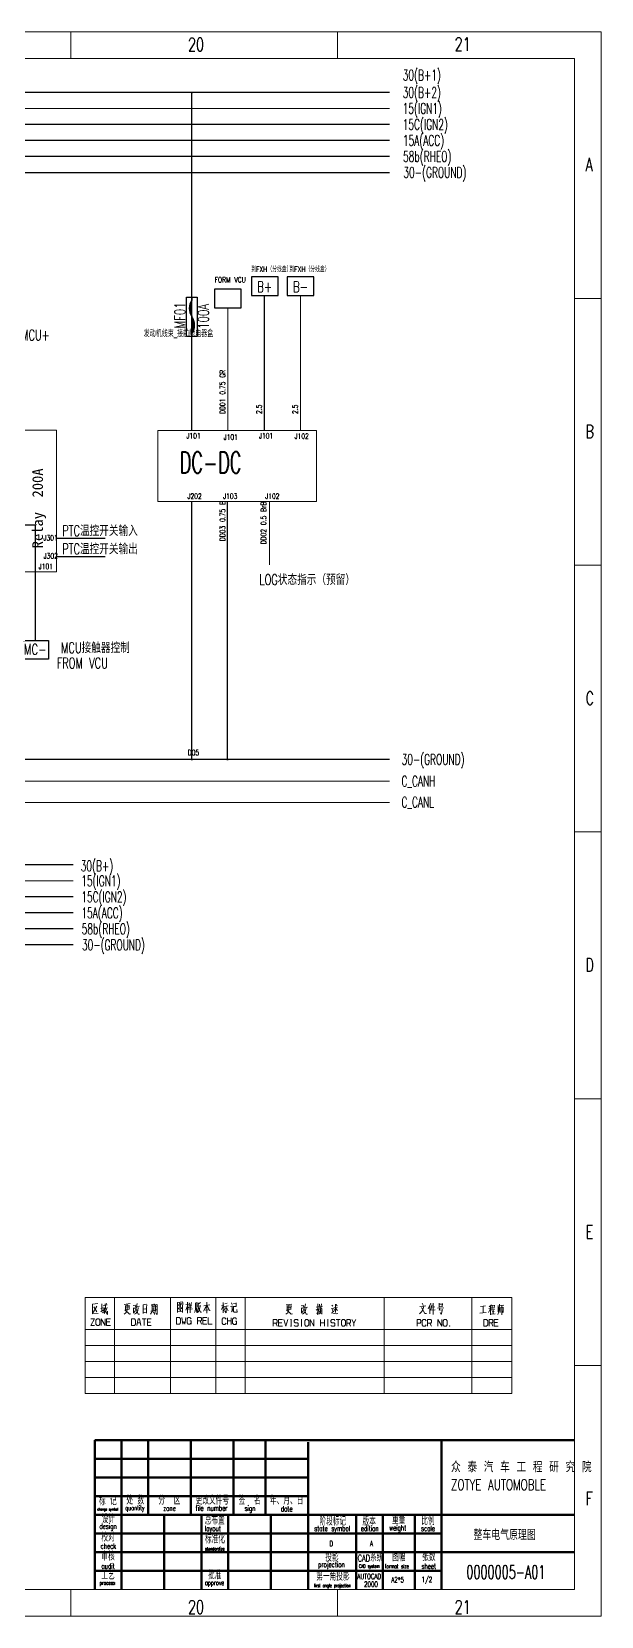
# Model space of a CAD drawing. Extents: x -5608 to -3197, y -2048 to 96.
# Drawn here: x -3716 to -3502, y -2048 to -1454 of the extents above; entities that cross this region are included whole.
import ezdxf
from ezdxf.enums import TextEntityAlignment as Align

# ---------------------------------------------------------------- set-up
doc = ezdxf.new("R2010")
doc.units = 0
doc.header["$LTSCALE"] = 25.4
doc.header["$MEASUREMENT"] = 0
for name, pattern in [('CENTER', [16, 13, -1, 1, -1]), ('DASHED', [0.75, 0.5, -0.25]), ('DASHED2', [0.375, 0.25, -0.125]), ('HIDDEN', [9.525, 6.35, -3.175]), ('JIS_02_2.0', [3, 2, -1]), ('PHANTOM', [17, 12, -1, 1, -1, 1, -1])]:
    doc.linetypes.add(name, pattern=pattern)
doc.layers.get('0').update_dxf_attribs({"linetype": 'CONTINUOUS'})
for name, color, linetype, lineweight in [('0Filament', 7, 'CONTINUOUS', 20), ('4CONTOUR', 4, 'CONTINUOUS', 50), ('5PHANTOM', 6, 'PHANTOM', 20), ('标注层', 7, 'CONTINUOUS', 13), ('高配原理图图层', 7, 'CONTINUOUS', 20)]:
    doc.layers.add(name, color=color, linetype=linetype, lineweight=lineweight)
for name, color, linetype in [('1CENTER', 1, 'CENTER'), ('2FRAM', 2, 'CONTINUOUS'), ('3DASHED', 3, 'DASHED'), ('blue', 5, 'CONTINUOUS'), ('br', 35, 'CONTINUOUS'), ('fuse', 7, 'CONTINUOUS'), ('other layer', 7, 'CONTINUOUS')]:
    doc.layers.add(name, color=color, linetype=linetype)
doc.styles.add('HZ', font='txt.shx', dxfattribs={"width": 0.618, "height": 2.5, "bigfont": 'hztxt.shx'})
doc.styles.add('样式 1', font='txt.shx', dxfattribs={"width": 0.7, "bigfont": 'gbcbig.shx'})

# ---------------------------------------------------------------- blocks, each defined once
blk = doc.blocks.new('pointer')
at = {"layer": 'other layer'}
blk.add_lwpolyline([(-5, 7), (-5, 0), (5, 0), (5, 7)], close=True, dxfattribs=at)
at = {"layer": 'other layer', "style": 'HZ', "width": 0.7, "flags": 8}
blk.add_attdef('FR', text='', height=4, dxfattribs=at).set_placement((0, 1.3), align=Align.CENTER)
blk = doc.blocks.new('mfuse')
at = {"layer": 'other layer', "color": 1}
for p, q in [((0, 14.76), (0, 13.76)), ((0, 0), (0, 1))]:
    blk.add_line(p, q, dxfattribs=at)
at = {"layer": 'other layer', "color": 1, "linetype": 'HIDDEN'}
blk.add_lwpolyline([(-2, 14.76), (2, 14.76), (2, 0), (-2, 0)], close=True, dxfattribs=at)
at = {"layer": 'other layer', "color": 1}
for centre, radius, start, end in [((4.59, 10.57), 5.59, 145.18663, 214.81337), ((7.3, 10.57), 7.96, 156.38955, 203.61045), ((15.09, 10.57), 15.43, 168.06814, 191.93186), ((-4.59, 4.19), 5.59, 325.18663, 34.81337), ((-15.09, 4.19), 15.43, 348.06814, 11.93186), ((-7.3, 4.19), 7.96, 336.38955, 23.61045)]:
    blk.add_arc(centre, radius, start, end, dxfattribs=at)
at = {"layer": 'other layer', "linetype": 'DASHED2', "style": 'HZ', "width": 0.7}
for tag, p in [('FUSE', (-2.48, 7.86)), ('10A', (6.32, 7.51))]:
    blk.add_attdef(tag, text='', height=4, rotation=90, dxfattribs=at).set_placement(p, align=Align.CENTER)

msp = doc.modelspace()

# ---------------------------------------------------------------- hatches: boundary and pattern name
at = {"layer": '0Filament', "ltscale": 0.1}
for points in [[(-3655.94, -1476.6, 1), (-3655.15, -1476.6, 1)], [(-3655.98, -1726.59, 1), (-3655.19, -1726.59, 1)], [(-3642.61, -1726.59, 1), (-3641.81, -1726.59, 1)]]:
    msp.add_hatch(color=0, dxfattribs=at).paths.add_polyline_path(points)

# ---------------------------------------------------------------- linework, layer by layer
at = {"layer": '0Filament', "color": 7}
for p, q in [((-5603.98, -1453.79), (-3501.98, -1453.79)), ((-3501.98, -1453.79), (-3501.98, -2047.79)), ((-3695.55, -1928.3), (-3695.55, -1964.3)), ((-3695.55, -1928.3), (-3695.55, -1960.3)), ((-3695.55, -1928.3), (-3535.55, -1928.3)), ((-3684.55, -1928.3), (-3684.55, -1964.3)), ((-3663.55, -1928.3), (-3663.55, -1964.3)), ((-3646.55, -1928.3), (-3646.55, -1964.3)), ((-3635.55, -1928.3), (-3635.55, -1964.3)), ((-3583.41, -1964.3), (-3583.41, -1928.3)), ((-3550.55, -1928.3), (-3550.55, -1964.3)), ((-3535.55, -1928.3), (-3535.55, -1964.3)), ((-3695.55, -1940.3), (-3535.55, -1940.3)), ((-3695.55, -1940.3), (-3535.55, -1940.3)), ((-3695.55, -1946.3), (-3535.55, -1946.3)), ((-3695.55, -1952.3), (-3535.55, -1952.3)), ((-3695.55, -1958.3), (-3535.55, -1958.3)), ((-3695.55, -1964.3), (-3535.55, -1964.3)), ((-3501.98, -2047.79), (-5603.98, -2047.79))]:
    msp.add_line(p, q, dxfattribs=at)
at = {"layer": '0Filament'}
for p, q in [((-3700.98, -1463.79), (-3700.98, -1453.79)), ((-3600.98, -1463.79), (-3600.98, -1453.79)), ((-3511.98, -1553.79), (-3501.98, -1553.79)), ((-3511.98, -1653.79), (-3501.98, -1653.79)), ((-3511.98, -1753.79), (-3501.98, -1753.79)), ((-3511.98, -1853.79), (-3501.98, -1853.79)), ((-3511.98, -1953.79), (-3501.98, -1953.79)), ((-3501.98, -1997.56), (-3501.98, -2027.56)), ((-3700.98, -2037.79), (-3700.98, -2047.79)), ((-3600.98, -2047.79), (-3600.98, -2037.79))]:
    msp.add_line(p, q, dxfattribs=at)
at = {"layer": '0Filament', "color": 2}
for p, q in [((-5593.98, -1463.79), (-3511.98, -1463.79)), ((-3511.98, -2037.79), (-3511.98, -1463.79)), ((-5593.98, -2037.79), (-3511.98, -2037.79))]:
    msp.add_line(p, q, dxfattribs=at)
at = {"layer": '0Filament', "color": 7, "linetype": 'Continuous'}
for p, q in [((-3668.32, -1603.25), (-3668.32, -1629.94)), ((-3608.8, -1603.25), (-3608.8, -1629.94))]:
    msp.add_line(p, q, dxfattribs=at)
for points in [[(-3668.32, -1603.25), (-3608.8, -1603.25)], [(-3608.8, -1629.94), (-3668.32, -1629.94)]]:
    msp.add_lwpolyline(points, dxfattribs=at)
at = {"layer": '0Filament'}
for points in [[(-3687.73, -1930.37), (-3687.46, -1930.86)], [(-3658.99, -1929.94), (-3660.88, -1930.12)], [(-3660.88, -1930.14), (-3660.88, -1932.03), (-3660.88, -1933.97)], [(-3660.88, -1930.19), (-3660.88, -1931.99), (-3660.88, -1933.79)], [(-3659.89, -1930.3), (-3660.61, -1931.34)], [(-3659.89, -1931.29), (-3659.44, -1930.48)], [(-3659.03, -1933.74), (-3659.03, -1931.99), (-3658.99, -1930.19)], [(-3657.19, -1930.05), (-3657.19, -1932.08), (-3657.19, -1934.1)], [(-3656.6, -1930.32), (-3656.29, -1931)], [(-3655.7, -1930.14), (-3655.97, -1931.18)], [(-3654.17, -1930.23), (-3654.22, -1932.57)], [(-3653.72, -1930.05), (-3653.72, -1931.54)], [(-3653.14, -1930.28), (-3653.23, -1932.3)], [(-3652.28, -1930.1), (-3653.14, -1930.73)], [(-3649.94, -1930.01), (-3649.94, -1932.03), (-3649.94, -1934.1)], [(-3643.85, -1930.1), (-3643.85, -1932.03), (-3643.85, -1934.01)], [(-3643.22, -1930.64), (-3642.27, -1930.46)], [(-3640.74, -1930.23), (-3640.38, -1930.86)], [(-3639.93, -1930.5), (-3638.94, -1930.37)], [(-3638.9, -1930.23), (-3638.99, -1931.63)], [(-3569.19, -1930.47), (-3568.83, -1931.19)], [(-3565.95, -1930.47), (-3566.89, -1932.54)], [(-3565.05, -1930.42), (-3565.05, -1932.49), (-3565.05, -1934.61)], [(-3562.75, -1930.47), (-3562.75, -1931.91)], [(-3690.7, -1934.25), (-3692.86, -1934.43)], [(-3692.77, -1930.77), (-3690.79, -1930.59)], [(-3692.77, -1934.43), (-3692.77, -1932.59), (-3692.77, -1930.74)], [(-3691.24, -1931.55), (-3692.54, -1933.89)], [(-3692.32, -1931.78), (-3691.15, -1933.71)], [(-3689.71, -1932.36), (-3688.9, -1932.14)], [(-3689.71, -1933.71), (-3688.85, -1933.04)], [(-3689.26, -1930.65), (-3689.26, -1933.35)], [(-3689.03, -1933.98), (-3688.18, -1933.44)], [(-3688.81, -1931.4), (-3687.37, -1931.09)], [(-3688.63, -1932.09), (-3688.63, -1933.26)], [(-3688.63, -1932.41), (-3688.27, -1932.32)], [(-3688.63, -1933.08), (-3688.22, -1932.99)], [(-3687.82, -1933.31), (-3688.45, -1934.34)], [(-3688.22, -1932.18), (-3688.31, -1932.99)], [(-3688.09, -1930.61), (-3688, -1931.69), (-3687.82, -1933.35), (-3687.59, -1934.03)], [(-3687.37, -1932.09), (-3687.82, -1933.31)], [(-3687.59, -1933.98), (-3687.19, -1934.61), (-3687.23, -1933.44)], [(-3681, -1934.57), (-3680.28, -1933.98)], [(-3678.75, -1930.59), (-3680.91, -1930.86)], [(-3680.68, -1932.95), (-3678.97, -1934.52)], [(-3679.02, -1931.28), (-3680.41, -1931.46)], [(-3680.41, -1931.33), (-3680.41, -1932.9)], [(-3680.41, -1932.81), (-3679.02, -1932.63)], [(-3680.3, -1931.97), (-3679.31, -1931.84)], [(-3680.28, -1933.98), (-3679.96, -1933.58)], [(-3679.78, -1932.72), (-3679.96, -1933.58)], [(-3679.78, -1930.88), (-3679.78, -1932.72)], [(-3679.02, -1931.28), (-3679.11, -1932.63)], [(-3678.43, -1934.39), (-3678.97, -1934.52)], [(-3677.62, -1931.31), (-3676.77, -1931.18)], [(-3677.49, -1934.12), (-3676.68, -1933.22)], [(-3677.4, -1932.14), (-3677.4, -1933.98)], [(-3677.4, -1932.36), (-3676.68, -1932.23)], [(-3676.63, -1934.25), (-3677.08, -1934.57)], [(-3676.68, -1931.24), (-3676.77, -1932.23)], [(-3676.41, -1932.36), (-3676.68, -1932.95)], [(-3676.23, -1933.8), (-3676.63, -1934.25)], [(-3676.23, -1931.82), (-3676.41, -1932.36)], [(-3676.41, -1932.63), (-3675.64, -1934.52)], [(-3676.05, -1930.5), (-3676.32, -1931.67)], [(-3676.32, -1931.67), (-3675.24, -1931.54)], [(-3675.87, -1933.17), (-3676.23, -1933.8)], [(-3675.64, -1932), (-3675.87, -1933.17)], [(-3675.64, -1934.52), (-3675.15, -1934.52)], [(-3673.8, -1931), (-3672.54, -1930.82)], [(-3673.8, -1931.01), (-3673.8, -1932.63), (-3673.8, -1934.25)], [(-3673.8, -1932.63), (-3672.85, -1932.5)], [(-3673.8, -1933.98), (-3672.63, -1933.8)], [(-3672.49, -1931.06), (-3672.54, -1932.09), (-3672.63, -1934.21)], [(-3670.47, -1933.53), (-3671.01, -1934.52)], [(-3670.96, -1933.35), (-3669.48, -1933.13)], [(-3670.87, -1931.18), (-3669.48, -1930.95)], [(-3670.47, -1930.74), (-3670.47, -1933.22)], [(-3670.47, -1931.67), (-3669.93, -1931.58)], [(-3670.47, -1932.68), (-3669.93, -1932.54)], [(-3670.06, -1933.49), (-3669.79, -1934.16)], [(-3669.75, -1930.65), (-3669.88, -1933.17)], [(-3669.21, -1932.99), (-3669.52, -1934.66)], [(-3669.25, -1931.04), (-3668.71, -1930.95)], [(-3669.16, -1931.01), (-3669.21, -1933.04)], [(-3669.21, -1932.95), (-3668.71, -1932.86)], [(-3669.16, -1931.63), (-3668.71, -1931.54)], [(-3668.62, -1934.66), (-3668.98, -1934.3)], [(-3668.62, -1930.92), (-3668.62, -1932.77), (-3668.62, -1934.66)], [(-3660.88, -1933.65), (-3659.12, -1933.52)], [(-3660.79, -1932.62), (-3660.16, -1932.08)], [(-3660.2, -1931.45), (-3659.3, -1932.39)], [(-3660.2, -1932.84), (-3659.75, -1933.34)], [(-3660.16, -1930.75), (-3659.57, -1930.66)], [(-3660.16, -1931.65), (-3659.89, -1931.29)], [(-3660.07, -1932.35), (-3659.75, -1932.71)], [(-3659.3, -1932.39), (-3659.08, -1932.35)], [(-3659.03, -1933.88), (-3659.03, -1933.74), (-3659.12, -1933.52)], [(-3657.77, -1930.89), (-3656.69, -1930.75)], [(-3657.19, -1931.4), (-3657.77, -1933.02)], [(-3657.19, -1931.67), (-3656.74, -1932.21)], [(-3656.92, -1932.66), (-3655.34, -1932.53)], [(-3656.74, -1931.27), (-3655.57, -1931.13)], [(-3656.6, -1931.94), (-3655.66, -1931.85)], [(-3656.15, -1931.22), (-3656.15, -1934.06)], [(-3654.35, -1933.38), (-3654.58, -1933.92)], [(-3654.22, -1932.57), (-3654.35, -1933.38)], [(-3654.22, -1932.26), (-3653.77, -1932.17)], [(-3654.17, -1931.63), (-3653.45, -1931.49)], [(-3653.77, -1932.08), (-3653.77, -1933.52)], [(-3653.41, -1933.38), (-3653.72, -1934.06)], [(-3653.23, -1932.3), (-3653.41, -1933.38)], [(-3653, -1933.38), (-3653.41, -1933.97)], [(-3653.14, -1931.54), (-3652.33, -1931.4)], [(-3653.05, -1932.03), (-3652.33, -1933.83)], [(-3652.64, -1932.57), (-3653, -1933.38)], [(-3652.28, -1931.31), (-3652.64, -1932.57)], [(-3652.33, -1933.83), (-3651.92, -1933.83)], [(-3650.53, -1932.3), (-3651.2, -1933.38)], [(-3651.11, -1931.36), (-3648.77, -1931.09)], [(-3649.99, -1931.27), (-3650.53, -1932.3)], [(-3650.53, -1933.02), (-3649.36, -1932.89)], [(-3649.85, -1931.27), (-3649, -1933.2)], [(-3649, -1933.2), (-3648.64, -1933.2)], [(-3643.85, -1931.45), (-3644.43, -1932.8)], [(-3643.53, -1931.18), (-3644.39, -1931.36)], [(-3643.85, -1931.45), (-3643.58, -1932.03)], [(-3643.04, -1932.17), (-3643.62, -1933.34)], [(-3643.44, -1931.67), (-3641.91, -1931.45)], [(-3642.68, -1934.01), (-3643.17, -1933.43)], [(-3642.68, -1934.01), (-3642.68, -1931.58)], [(-3642.45, -1932.26), (-3641.91, -1933.25)], [(-3640.47, -1931.54), (-3641.1, -1931.63)], [(-3640.07, -1932.71), (-3640.7, -1933.61)], [(-3640.47, -1933.25), (-3640.47, -1931.36)], [(-3639.93, -1931.49), (-3639.93, -1933.56), (-3639.66, -1933.83)], [(-3638.9, -1931.63), (-3639.93, -1931.72)], [(-3639.66, -1933.83), (-3638.58, -1933.83)], [(-3638.58, -1933.83), (-3638.67, -1932.8)], [(-3620.34, -1934.56), (-3619.62, -1933.98)], [(-3618, -1930.74), (-3620.16, -1931.01)], [(-3620.03, -1932.94), (-3618.32, -1934.52)], [(-3619.76, -1931.32), (-3619.76, -1932.9)], [(-3618.36, -1931.37), (-3619.76, -1931.55)], [(-3619.76, -1932.81), (-3618.36, -1932.63)], [(-3619.62, -1933.98), (-3619.31, -1933.57)], [(-3619.58, -1932.18), (-3618.59, -1932.04)], [(-3619.13, -1932.72), (-3619.31, -1933.57)], [(-3619.13, -1930.87), (-3619.13, -1932.72)], [(-3618.36, -1931.28), (-3618.45, -1932.63)], [(-3617.78, -1934.38), (-3618.32, -1934.52)], [(-3614.54, -1931.46), (-3613.68, -1931.32)], [(-3614.49, -1934.11), (-3613.68, -1933.21)], [(-3614.4, -1932.13), (-3614.4, -1933.98)], [(-3614.4, -1932.36), (-3613.68, -1932.22)], [(-3613.64, -1934.25), (-3614.09, -1934.56)], [(-3613.68, -1931.23), (-3613.77, -1932.22)], [(-3613.41, -1932.36), (-3613.68, -1932.94)], [(-3613.23, -1933.8), (-3613.64, -1934.25)], [(-3613.23, -1931.82), (-3613.41, -1932.36)], [(-3613.41, -1932.63), (-3612.65, -1934.52)], [(-3613.32, -1932.09), (-3612.24, -1931.95)], [(-3612.96, -1930.65), (-3613.23, -1931.82)], [(-3612.87, -1933.17), (-3613.23, -1933.8)], [(-3612.65, -1932), (-3612.87, -1933.17)], [(-3612.65, -1934.52), (-3612.15, -1934.52)], [(-3608.1, -1931.73), (-3608.91, -1931.91)], [(-3608.91, -1933.08), (-3608.1, -1932.36)], [(-3608.73, -1934.07), (-3608.33, -1934.65)], [(-3608.33, -1930.6), (-3608.33, -1932.63), (-3608.33, -1934.65)], [(-3607.97, -1931.73), (-3606.57, -1931.5)], [(-3606.75, -1932.45), (-3607.92, -1932.67)], [(-3607.92, -1932.49), (-3607.83, -1934.52)], [(-3607.88, -1933.48), (-3606.8, -1933.3)], [(-3607.83, -1934.25), (-3606.84, -1934.11)], [(-3607.56, -1932.31), (-3607.65, -1930.78)], [(-3607.34, -1932.58), (-3607.34, -1934.16)], [(-3606.98, -1930.6), (-3607.2, -1932.36)], [(-3606.84, -1934.56), (-3606.75, -1932.36)], [(-3603.33, -1932.54), (-3602.66, -1932.4)], [(-3603.33, -1934.02), (-3602.61, -1934.11), (-3601.26, -1934.43)], [(-3603.02, -1931.14), (-3602.66, -1931.59)], [(-3602.61, -1932.27), (-3602.84, -1932.99), (-3602.7, -1933.3), (-3602.7, -1933.48), (-3602.84, -1934.02)], [(-3601.67, -1932.22), (-3602.43, -1933.62)], [(-3602.3, -1932.13), (-3600.95, -1931.91)], [(-3601.67, -1930.78), (-3601.67, -1932.36), (-3601.67, -1933.93)], [(-3601.67, -1932.27), (-3600.95, -1933.21)], [(-3601.4, -1930.96), (-3601.04, -1931.46)], [(-3601.26, -1934.43), (-3600.77, -1934.25)], [(-3569.05, -1933.21), (-3569.37, -1933.71), (-3570.18, -1934.47)], [(-3570.09, -1931.68), (-3567.84, -1931.41)], [(-3569.41, -1932.09), (-3568.2, -1934.25)], [(-3568.6, -1931.5), (-3568.74, -1932.45), (-3569.05, -1933.21)], [(-3568.2, -1934.25), (-3567.61, -1934.25)], [(-3566.31, -1931.32), (-3566.31, -1932.9), (-3566.31, -1934.47)], [(-3565.99, -1933.03), (-3564.24, -1932.85)], [(-3565.5, -1931.01), (-3565.63, -1931.95), (-3565.9, -1932.76)], [(-3565.59, -1931.95), (-3564.42, -1931.82)], [(-3563.43, -1932.31), (-3561.09, -1932.13)], [(-3561.58, -1932.9), (-3562.84, -1933.08)], [(-3562.75, -1930.83), (-3561.63, -1930.74)], [(-3561.58, -1931.64), (-3562.75, -1931.73)], [(-3562.57, -1932.27), (-3562.75, -1933.03)], [(-3562.08, -1934.61), (-3562.48, -1933.89)], [(-3561.54, -1932.76), (-3562.08, -1934.61)], [(-3561.58, -1930.56), (-3561.67, -1931.64)], [(-3547.6, -1934.1), (-3545.12, -1933.92)], [(-3547.24, -1931.63), (-3545.39, -1931.45)], [(-3546.29, -1931.54), (-3546.34, -1934.01)], [(-3543.59, -1932.35), (-3543.91, -1933.11), (-3544.31, -1933.88)], [(-3544.22, -1932.39), (-3543.14, -1932.21)], [(-3543.23, -1931), (-3544.09, -1931.76)], [(-3543.59, -1932.57), (-3543.19, -1933.07)], [(-3541.79, -1934.42), (-3543.32, -1934.55)], [(-3542.96, -1932.93), (-3542.06, -1932.8)], [(-3542.92, -1933.65), (-3542.11, -1933.56)], [(-3542.87, -1931.13), (-3542.87, -1932.44)], [(-3542.87, -1931.4), (-3542.11, -1931.27)], [(-3542.06, -1932.17), (-3542.87, -1932.3)], [(-3542.51, -1932.89), (-3542.51, -1934.46)], [(-3542.06, -1931.13), (-3542.15, -1932.17)], [(-3540.4, -1933.61), (-3540.8, -1934.69)], [(-3540.71, -1931.31), (-3540.71, -1933.61)], [(-3540.26, -1932.8), (-3540.4, -1933.61)], [(-3539.99, -1931.31), (-3538.55, -1931.18)], [(-3539.9, -1931.99), (-3539.9, -1933.88)], [(-3539.9, -1932.21), (-3538.82, -1932.08)], [(-3538.82, -1933.88), (-3539.14, -1933.43)], [(-3538.73, -1931.94), (-3538.82, -1933.88)]]:
    msp.add_lwpolyline(points, dxfattribs=at)
at = {"layer": '0Filament', "color": 7}
for points in [[(-3693.48, -1936.29), (-3692.02, -1936.29), (-3693.48, -1938.79), (-3692.02, -1938.79)], [(-3689.55, -1938.79), (-3689.55, -1936.29), (-3688.08, -1938.79), (-3688.08, -1936.29)], [(-3686.12, -1936.29), (-3687.58, -1936.29), (-3687.58, -1938.79), (-3686.12, -1938.79)], [(-3674.7, -1938.8), (-3675.2, -1936.3), (-3675.67, -1936.3), (-3676.17, -1938.8)], [(-3674.2, -1936.3), (-3672.74, -1936.3)], [(-3673.47, -1938.8), (-3673.47, -1936.3)], [(-3670.77, -1936.3), (-3672.24, -1936.3), (-3672.24, -1938.8), (-3670.77, -1938.8)], [(-3659.3, -1935.73), (-3658.97, -1938.23), (-3658.57, -1937.23), (-3658.17, -1938.23), (-3657.83, -1935.73)], [(-3655.87, -1937.73), (-3656.27, -1938.23), (-3656.94, -1938.23), (-3657.33, -1937.73), (-3657.33, -1936.23), (-3656.94, -1935.73), (-3656.27, -1935.73), (-3655.87, -1936.23)], [(-3653.4, -1938.23), (-3653.4, -1935.73), (-3652.2, -1935.73), (-3651.94, -1936.06), (-3651.94, -1936.73), (-3652.2, -1937.06), (-3653.4, -1937.06)], [(-3649.97, -1935.73), (-3651.44, -1935.73), (-3651.44, -1938.23), (-3649.97, -1938.23)], [(-3649.47, -1935.73), (-3649.47, -1938.23), (-3648, -1938.23)], [(-3642.73, -1936.37), (-3643.13, -1935.87), (-3643.79, -1935.87), (-3644.19, -1936.37), (-3644.19, -1937.87), (-3643.79, -1938.37), (-3643.13, -1938.37), (-3642.73, -1937.87)], [(-3642.23, -1938.37), (-3642.23, -1935.87)], [(-3640.76, -1935.87), (-3640.76, -1938.37)], [(-3638.79, -1937.87), (-3639.19, -1938.37), (-3639.86, -1938.37), (-3640.26, -1937.87), (-3640.26, -1936.37), (-3639.86, -1935.87), (-3639.19, -1935.87), (-3638.79, -1936.37)], [(-3543.59, -1931.4), (-3543.59, -1933.11), (-3543.59, -1934.82)], [(-3540.22, -1930.73), (-3540.26, -1932.8)], [(-3539.32, -1931.27), (-3539.32, -1933.02), (-3539.32, -1934.82)], [(-3687.58, -1937.46), (-3686.38, -1937.46)], [(-3675.97, -1937.8), (-3674.9, -1937.8)], [(-3672.24, -1937.47), (-3671.04, -1937.47)], [(-3656.27, -1937.06), (-3655.87, -1937.06), (-3655.87, -1938.23)], [(-3652.47, -1937.06), (-3651.94, -1938.23)], [(-3651.44, -1936.89), (-3650.24, -1936.89)], [(-3642.23, -1937.04), (-3640.76, -1937.04)], [(-3639.19, -1937.21), (-3638.79, -1937.21), (-3638.79, -1938.37)], [(-3625, -1939.08), (-3625, -1936.58), (-3623.8, -1936.58), (-3623.53, -1936.91), (-3623.53, -1937.58), (-3623.8, -1937.91), (-3625, -1937.91)], [(-3624.07, -1937.91), (-3623.53, -1939.08)], [(-3621.57, -1936.58), (-3623.03, -1936.58), (-3623.03, -1939.08), (-3621.57, -1939.08)], [(-3623.03, -1937.74), (-3621.83, -1937.74)], [(-3621.07, -1936.58), (-3620.33, -1939.08), (-3619.6, -1936.58)], [(-3618.5, -1936.58), (-3618.23, -1936.58)], [(-3618.5, -1939.08), (-3618.23, -1939.08)], [(-3618.37, -1939.08), (-3618.37, -1936.58)], [(-3617.13, -1938.74), (-3616.87, -1939.08), (-3615.93, -1939.08), (-3615.67, -1938.74), (-3615.67, -1938.08), (-3615.93, -1937.74), (-3616.87, -1937.74), (-3617.13, -1937.41), (-3617.13, -1936.91), (-3616.87, -1936.58), (-3615.93, -1936.58), (-3615.67, -1936.91)], [(-3614.57, -1936.58), (-3614.3, -1936.58)], [(-3614.57, -1939.08), (-3614.3, -1939.08)], [(-3614.43, -1939.08), (-3614.43, -1936.58)], [(-3611.23, -1939.08), (-3611.23, -1936.58), (-3609.77, -1939.08), (-3609.77, -1936.58)], [(-3607.3, -1939.08), (-3607.3, -1936.58)], [(-3607.3, -1937.74), (-3605.83, -1937.74)], [(-3605.83, -1936.58), (-3605.83, -1939.08)], [(-3604.73, -1936.58), (-3604.47, -1936.58)], [(-3604.73, -1939.08), (-3604.47, -1939.08)], [(-3604.6, -1939.08), (-3604.6, -1936.58)], [(-3603.37, -1938.74), (-3603.1, -1939.08), (-3602.17, -1939.08), (-3601.9, -1938.74), (-3601.9, -1938.08), (-3602.17, -1937.74), (-3603.1, -1937.74), (-3603.37, -1937.41), (-3603.37, -1936.91), (-3603.1, -1936.58), (-3602.17, -1936.58), (-3601.9, -1936.91)], [(-3601.4, -1936.58), (-3599.93, -1936.58)], [(-3600.67, -1939.08), (-3600.67, -1936.58)], [(-3597.47, -1939.08), (-3597.47, -1936.58), (-3596.27, -1936.58), (-3596, -1936.91), (-3596, -1937.58), (-3596.27, -1937.91), (-3597.47, -1937.91)], [(-3596.53, -1937.91), (-3596, -1939.08)], [(-3595.5, -1936.58), (-3594.77, -1937.91)], [(-3594.77, -1939.08), (-3594.77, -1937.91), (-3594.03, -1936.58)], [(-3571.11, -1937.88), (-3569.91, -1937.88), (-3569.64, -1937.54), (-3569.64, -1936.88), (-3569.91, -1936.54), (-3571.11, -1936.54), (-3571.11, -1939.04)], [(-3567.68, -1937.04), (-3568.08, -1936.54), (-3568.74, -1936.54), (-3569.14, -1937.04), (-3569.14, -1938.54), (-3568.74, -1939.04), (-3568.08, -1939.04), (-3567.68, -1938.54)], [(-3567.18, -1939.04), (-3567.18, -1936.54), (-3565.98, -1936.54), (-3565.71, -1936.88), (-3565.71, -1937.54), (-3565.98, -1937.88), (-3567.18, -1937.88)], [(-3566.24, -1937.88), (-3565.71, -1939.04)], [(-3563.24, -1939.04), (-3563.24, -1936.54), (-3561.78, -1939.04), (-3561.78, -1936.54)], [(-3544.1, -1939), (-3544.1, -1936.5), (-3542.9, -1936.5), (-3542.64, -1936.83), (-3542.64, -1937.5), (-3542.9, -1937.83), (-3544.1, -1937.83)], [(-3543.17, -1937.83), (-3542.64, -1939)], [(-3540.67, -1936.5), (-3542.14, -1936.5), (-3542.14, -1939), (-3540.67, -1939)], [(-3542.14, -1937.67), (-3540.94, -1937.67)]]:
    msp.add_lwpolyline(points, dxfattribs=at)
for points in [[(-3691.52, -1938.29), (-3691.12, -1938.79), (-3690.45, -1938.79), (-3690.05, -1938.29), (-3690.05, -1936.79), (-3690.45, -1936.29), (-3691.12, -1936.29), (-3691.52, -1936.79)], [(-3678.14, -1938.8), (-3677.07, -1938.8), (-3676.67, -1938.3), (-3676.67, -1936.8), (-3677.07, -1936.3), (-3678.14, -1936.3)], [(-3661.27, -1938.23), (-3660.2, -1938.23), (-3659.8, -1937.73), (-3659.8, -1936.23), (-3660.2, -1935.73), (-3661.27, -1935.73)], [(-3613.2, -1938.58), (-3612.8, -1939.08), (-3612.13, -1939.08), (-3611.73, -1938.58), (-3611.73, -1937.08), (-3612.13, -1936.58), (-3612.8, -1936.58), (-3613.2, -1937.08)], [(-3599.43, -1938.58), (-3599.03, -1939.08), (-3598.37, -1939.08), (-3597.97, -1938.58), (-3597.97, -1937.08), (-3598.37, -1936.58), (-3599.03, -1936.58), (-3599.43, -1937.08)], [(-3561.28, -1938.54), (-3560.88, -1939.04), (-3560.21, -1939.04), (-3559.81, -1938.54), (-3559.81, -1937.04), (-3560.21, -1936.54), (-3560.88, -1936.54), (-3561.28, -1937.04)], [(-3558.91, -1938.88), (-3558.91, -1939.04), (-3558.78, -1939.04), (-3558.78, -1938.88)], [(-3546.07, -1939), (-3545, -1939), (-3544.6, -1938.5), (-3544.6, -1937), (-3545, -1936.5), (-3546.07, -1936.5)]]:
    msp.add_lwpolyline(points, close=True, dxfattribs=at)
at = {"layer": '1CENTER', "color": 1, "linetype": 'ByBlock'}
for p, q in [((-3581.45, -1476.6), (-5502.67, -1476.6)), ((-3700.02, -1766.13), (-5505.96, -1766.13))]:
    msp.add_line(p, q, dxfattribs=at)
at = {"layer": '1CENTER', "color": 1}
for p, q in [((-3655.54, -1603.25), (-3655.54, -1476.6)), ((-3706.32, -1643.64), (-3688.07, -1643.64)), ((-3706.32, -1650.47), (-3688.07, -1650.47))]:
    msp.add_line(p, q, dxfattribs=at)
at = {"layer": '2FRAM', "color": 2, "ltscale": 0.1}
for p, q in [((-3581.45, -1506.74), (-5502.67, -1506.74)), ((-3628.34, -1603.25), (-3628.34, -1552.72)), ((-3655.56, -1726.6), (-3655.56, -1629.94)), ((-3642.19, -1726.6), (-3642.19, -1629.94)), ((-3714.38, -1638.75), (-3727.36, -1638.75)), ((-3714.38, -1638.75), (-3714.38, -1682.01)), ((-3581.45, -1726.6), (-5502.67, -1726.6))]:
    msp.add_line(p, q, dxfattribs=at)
at = {"layer": '2FRAM', "color": 2}
msp.add_line((-3700.02, -1796.13), (-5502.67, -1796.13), dxfattribs=at)
at = {"layer": '2FRAM'}
msp.add_line((-3511.98, -1981.79), (-3691.98, -1981.79), dxfattribs=at)
at = {"layer": '2FRAM', "color": 2, "linetype": 'ByBlock', "lineweight": 70}
for p, q in [((-3511.98, -1981.79), (-3691.98, -1981.79)), ((-3691.98, -1981.79), (-3691.98, -2037.79))]:
    msp.add_line(p, q, dxfattribs=at)
at = {"layer": '2FRAM', "color": 2, "linetype": 'ByBlock', "lineweight": 50}
for p, q in [((-3681.98, -1981.79), (-3681.98, -2009.79)), ((-3671.98, -1981.79), (-3671.98, -2009.79)), ((-3655.98, -1981.79), (-3655.98, -2009.79)), ((-3639.98, -1981.79), (-3639.98, -2009.79)), ((-3627.98, -1981.79), (-3627.98, -2009.79)), ((-3611.98, -1982.55), (-3611.98, -2037.79)), ((-3561.98, -1981.79), (-3561.98, -2037.79)), ((-3691.98, -1988.79), (-3611.98, -1988.79)), ((-3691.98, -1995.79), (-3611.98, -1995.79)), ((-3691.98, -2002.79), (-3611.98, -2002.79)), ((-3691.98, -2009.79), (-3561.98, -2009.79)), ((-3681.98, -2009.79), (-3681.98, -2037.79)), ((-3665.98, -2009.79), (-3665.98, -2037.79)), ((-3651.98, -2009.79), (-3651.98, -2037.79)), ((-3641.98, -2009.79), (-3641.98, -2037.79)), ((-3625.98, -2009.79), (-3625.98, -2037.79)), ((-3593.98, -2037.79), (-3593.98, -2009.79)), ((-3583.98, -2009.79), (-3583.98, -2037.79)), ((-3571.98, -2009.79), (-3571.98, -2037.79)), ((-3561.98, -2009.79), (-3511.98, -2009.79)), ((-3691.98, -2016.79), (-3611.98, -2016.79)), ((-3611.98, -2016.79), (-3561.98, -2016.79)), ((-3691.98, -2023.79), (-3611.98, -2023.79)), ((-3611.98, -2023.79), (-3511.98, -2023.79)), ((-3691.98, -2030.79), (-3611.98, -2030.79)), ((-3611.98, -2030.79), (-3561.98, -2030.79))]:
    msp.add_line(p, q, dxfattribs=at)
at = {"layer": '3DASHED', "color": 3, "linetype": 'ByBlock'}
for p, q in [((-3581.45, -1494.6), (-5502.67, -1494.6)), ((-3700.02, -1784.13), (-5502.67, -1784.13))]:
    msp.add_line(p, q, dxfattribs=at)
at = {"layer": '3DASHED', "color": 88, "linetype": 'ByBlock', "lineweight": 9}
msp.add_line((-5502.61, -1734.76), (-3581.45, -1734.76), dxfattribs=at)
at = {"layer": '4CONTOUR', "color": 140, "lineweight": 9}
msp.add_line((-5502.61, -1742.76), (-3581.45, -1742.76), dxfattribs=at)
at = {"layer": '5PHANTOM', "color": 6, "linetype": 'ByBlock'}
for p, q in [((-3581.45, -1482.6), (-5502.67, -1482.6)), ((-3700.02, -1772.13), (-5502.67, -1772.13))]:
    msp.add_line(p, q, dxfattribs=at)
at = {"layer": '5PHANTOM'}
msp.add_line((-3642.02, -1557.35), (-3642.02, -1603.25), dxfattribs=at)
at = {"layer": '5PHANTOM', "color": 0, "linetype": 'PHANTOM'}
msp.add_line((-3626.39, -1629.94), (-3626.39, -1653.7), dxfattribs=at)
at = {"layer": 'blue', "color": 5}
for p, q in [((-3581.45, -1500.6), (-5502.67, -1500.6)), ((-3700.02, -1790.13), (-5502.67, -1790.13))]:
    msp.add_line(p, q, dxfattribs=at)
at = {"layer": 'br', "color": 30}
for p, q in [((-3581.45, -1488.6), (-5502.67, -1488.6)), ((-3700.02, -1778.13), (-5502.67, -1778.13))]:
    msp.add_line(p, q, dxfattribs=at)
at = {"layer": '标注层', "linetype": 'JIS_02_2.0', "ltscale": 3}
for p, q in [((-3811.65, -1603.14), (-3706.32, -1603.14)), ((-3706.32, -1603.14), (-3706.32, -1656.24)), ((-3706.32, -1603.14), (-3706.32, -1603.14)), ((-3706.32, -1656.24), (-3811.65, -1656.24))]:
    msp.add_line(p, q, dxfattribs=at)
at = {"layer": '高配原理图图层', "color": 3, "linetype": 'Continuous'}
msp.add_line((-3614.81, -1552.72), (-3614.81, -1603.25), dxfattribs=at)

# ---------------------------------------------------------------- block references
at = {"layer": '1CENTER'}
msp.add_blockref('mfuse', (-3655.54, -1568.03), dxfattribs=at).add_auto_attribs({'FUSE': 'MF01', '10A': '100A'})
at = {"layer": '5PHANTOM'}
msp.add_blockref('pointer', (-3642.02, -1557.35), dxfattribs=at)
at = {"layer": '5PHANTOM', "color": 2}
ref = msp.add_blockref('pointer', (-3714.34, -1682.01), dxfattribs=dict(at, xscale=-1, rotation=180))
ref.add_attrib('FR', 'MC-', dxfattribs={"layer": 'other layer', "color": 6, "height": 4, "style": 'HZ', "width": 0.7}).set_placement((-3714.34, -1687.31), align=Align.CENTER)
at = {"layer": 'fuse', "lineweight": 0}
ref = msp.add_blockref('pointer', (-3628.22, -1552.72), dxfattribs=at)
ref.add_attrib('FR', 'B+', dxfattribs={"color": 6, "height": 4, "style": 'HZ', "width": 0.7}).set_placement((-3628.22, -1551.42), align=Align.CENTER)
ref = msp.add_blockref('pointer', (-3614.81, -1552.72), dxfattribs=at)
ref.add_attrib('FR', 'B-', dxfattribs={"color": 6, "height": 4, "style": 'HZ', "width": 0.7}).set_placement((-3614.81, -1551.42), align=Align.CENTER)

# ---------------------------------------------------------------- texts
at = {"color": 3, "lineweight": 70}
msp.add_text('Relay  200A', height=4, rotation=90, dxfattribs=at).set_placement((-3711.41, -1647.44))
at = {"layer": '0Filament', "style": 'HZ'}
for s, height, width, p in [('20', 5, 0.7, (-3656.98, -1461.13)), ('21', 5, 0.7, (-3556.98, -1460.95)), ('A', 5, 0.7, (-3507.9, -1506.13)), ('到FXH（分线盒）', 2, 0.67, (-3633.27, -1543.87)), ('到FXH（分线盒）', 2, 0.67, (-3618.97, -1543.87)), ('FORM VCU', 2, 0.67, (-3647.03, -1547.76)), ('TO MCU+', 4, 0.67, (-3726.34, -1569.51)), ('发动机线束_接前舱电器盒', 2.5, 0.67, (-3673.63, -1568.25)), ('B', 5, 0.7, (-3507.9, -1606.13)), ('LOG状态指示（预留）', 4, 0.67, (-3630.21, -1661.19)), ('C', 5, 0.7, (-3507.87, -1706.13)), ('D', 5, 0.7, (-3507.93, -1806.13)), ('E', 5, 0.7, (-3507.84, -1906.13)), ('F', 5, 0.7, (-3507.87, -2006.13)), ('20', 5, 0.7, (-3656.98, -2046.81)), ('21', 5, 0.7, (-3556.98, -2046.81))]:
    msp.add_text(s, height=height, dxfattribs=dict(at, width=width)).set_placement(p)
at = {"layer": '0Filament', "color": 1, "ltscale": 0.1, "style": 'HZ', "width": 0.67}
for s, p in [('J101', (-3657.57, -1606.28)), ('J101', (-3643.64, -1606.75)), ('J101', (-3630.37, -1606.28)), ('J102', (-3617.02, -1606.39)), ('J202', (-3657.21, -1628.93)), ('J103', (-3643.83, -1628.93)), ('J102', (-3628.03, -1628.93)), ('J301', (-3711.21, -1644.5)), ('J302', (-3711.14, -1651.33)), ('J101', (-3713, -1655.23))]:
    msp.add_text(s, height=2, dxfattribs=at).set_placement(p)
at = {"layer": '0Filament', "color": 2, "style": 'HZ', "width": 0.67}
for s, p in [('PTC温控开关输入', (-3704.2, -1642.84)), ('PTC温控开关输出', (-3704.2, -1649.67)), ('MCU接触器控制', (-3704.6, -1686.71)), ('FROM VCU', (-3706.21, -1692.45))]:
    msp.add_text(s, height=4, dxfattribs=at).set_placement(p)
at = {"layer": '0Filament', "style": 'HZ'}
for s, insert, char_height, width, attachment_point in [('30(B+1)', (-3576.44, -1468.06), 4, 16.8296, 1), ('30(B+2)', (-3576.44, -1474.57), 4, 16.8296, 1), ('15(IGN1)', (-3576.47, -1480.57), 4, 16.8296, 1), ('15C(IGN2)', (-3576.45, -1486.57), 4, 16.8296, 1), ('15A(ACC)', (-3576.4, -1492.57), 4, 16.8296, 1), ('58b(RHEO)', (-3576.32, -1498.57), 4, 16.8296, 1), ('30-(GROUND)', (-3576.2, -1504.57), 4, 16.8296, 1), ('DC-DC', (-3648.56, -1615.31), 8, 237.1368, 5), ('30-(GROUND)', (-3576.89, -1724.57), 4, 16.8296, 1), ('C_CANH', (-3576.92, -1732.74), 4, 20.5562, 1), ('C_CANL', (-3576.92, -1740.6), 4, 20.5562, 1), ('30(B+)', (-3697.22, -1764.52), 4, 16.8296, 1), ('15(IGN1)', (-3697.04, -1770.1), 4, 16.8296, 1), ('15C(IGN2)', (-3697.02, -1776.1), 4, 16.8296, 1), ('15A(ACC)', (-3696.97, -1782.1), 4, 16.8296, 1), ('58b(RHEO)', (-3696.89, -1788.1), 4, 16.8296, 1), ('30-(GROUND)', (-3696.77, -1794.1), 4, 16.8296, 1), ('{\\C7;change symbol}', (-3687.09, -2007.79), 1, 10, 5), ('{\\C7;标 记}', (-3687.09, -2004.65), 3, 10, 5), ('{\\C7;quantity}', (-3676.92, -2007.44), 1.8, 10, 5), ('处 数', (-3676.79, -2004.4), 3, 10, 5), ('分  区', (-3663.98, -2004.41), 3, 16, 5), ('{\\C7;zone}', (-3663.96, -2007.3), 2, 16, 5), ('{\\C7;file number}', (-3648.16, -2007.22), 2, 16, 5), ('更改文件号', (-3647.88, -2004.4), 3, 16, 5), ('签  名', (-3633.88, -2004.4), 3, 12, 5), ('{\\C7;sign}', (-3633.73, -2007.61), 2, 12, 5), ('年、月、日', (-3619.98, -2004.41), 3, 16, 5), ('{\\C7;date}', (-3619.98, -2007.48), 2, 16, 5), ('{\\C7;design}', (-3686.98, -2014.37), 2, 10, 5), ('设计', (-3686.85, -2011.35), 3, 10, 5), ('总布置', (-3646.98, -2011.9), 3, 10, 5), ('阶段标记', (-3602.72, -2012.25), 3, 26, 5), ('版本', (-3589.06, -2013.84), 3, 9.7219, 8), ('{\\C7;weight}', (-3581.49, -2013.61), 2, 11.6956, 1), ('{\\C7;重量}', (-3578, -2011.68), 3, 11.575, 5), ('比例', (-3567.02, -2012.05), 3, 12, 5), ('校对', (-3686.98, -2018.24), 3, 10, 5), ('{\\C7;layout}', (-3650.69, -2013.87), 2, 10, 1), ('标准化', (-3646.91, -2018.99), 3, 10, 5), ('{\\C7;state symbol}', (-3602.91, -2015.18), 2, 18, 5), ('D', (-3603.23, -2020.56), 2, 5.46, 5), ('{\\C7;edition}', (-3588.82, -2014.86), 2, 10, 5), ('A', (-3588.16, -2020.56), 2, 5.46, 5), ('{\\C7;scale}', (-3566.98, -2014.83), 2, 10, 5), ('整车电气原理图', (-3538.26, -2017.21), 4, 50, 5), ('{\\C7;check}', (-3686.86, -2021.47), 2, 10, 5), ('审核', (-3686.98, -2025.36), 3, 10, 5), ('{\\C7;standardize}', (-3646.94, -2022.47), 1.25, 10, 5), ('{\\C7;投影}', (-3602.98, -2025.76), 3, 18, 5), ('{\\C7;CAD\\H1.2x;系统}', (-3588.53, -2025.76), 2.5, 9.9289, 5), ('图幅', (-3577.91, -2025.61), 3, 12, 5), ('{\\C7;张数}', (-3566.69, -2025.61), 3, 10.2521, 5), ('{\\C7;audit}', (-3686.98, -2028.95), 2, 10, 5), ('工艺', (-3686.98, -2032.48), 3, 10, 5), ('批准', (-3646.98, -2032.42), 3, 10, 5), ('第一角投影', (-3602.66, -2032.93), 3, 18, 5), ('{\\C7;projection}', (-3603.2, -2028.7), 2, 18.4458, 5), ('{\\C7;CAD system}', (-3589.02, -2029.2), 1.25, 9.2394, 5), ('{\\C7;format size}', (-3583.18, -2028.28), 1.5, 12, 1), ('{\\C7;sheet}', (-3566.69, -2028.99), 2, 10.4886, 5), ('0000005-A01', (-3537.77, -2031.19), 5, 50, 5), ('first angle projection', (-3602.9, -2036.47), 1.25, 18, 5), ('{\\C7;AUTOCAD }', (-3589.02, -2032.83), 2, 9.2394, 5), ('{\\C7;2000}', (-3588.37, -2035.78), 2, 9.2394, 5), ('A2*5', (-3578.38, -2034.06), 2, 5.46, 5), ('1/2', (-3567.4, -2034.31), 2, 5.46, 5)]:
    msp.add_mtext(s, dxfattribs=dict(at, insert=insert, char_height=char_height, width=width, attachment_point=attachment_point))
at = {"layer": '0Filament', "color": 0, "lineweight": -2, "width": 10, "attachment_point": 5, "style": 'HZ'}
for s, insert, char_height in [('{\\C7;process}', (-3687.24, -2035.5), 1.5), ('{\\C7;approve}', (-3647.04, -2035.52), 1.8)]:
    msp.add_mtext(s, dxfattribs=dict(at, insert=insert, char_height=char_height))
at = {"layer": '1CENTER', "color": 1, "lineweight": 30, "insert": (-3558.35, -1989.81), "char_height": 4, "width": 50, "attachment_point": 1, "style": '样式 1'}
msp.add_mtext('{\\Ftxt,hztxt|c134;众 泰 汽 车 工 程 研 究 院}\\PZOTYE AUTOMOBLE', dxfattribs=at)
at = {"layer": '2FRAM', "color": 2, "ltscale": 0.1, "style": 'HZ', "width": 0.67}
msp.add_text('D05', height=2, dxfattribs=at).set_placement((-3657.09, -1725.03))
at = {"layer": '3DASHED', "color": 3, "ltscale": 0.1, "style": 'HZ', "width": 0.67}
for s, p in [('DD01 0.75 GR', (-3643.05, -1597.09)), ('2.5', (-3629.37, -1597.09)), ('2.5', (-3615.84, -1597.09)), ('DD03 0.75 B', (-3643.05, -1644.79)), ('DD02 0.5 BrB', (-3627.67, -1645.97))]:
    msp.add_text(s, height=2, rotation=90, dxfattribs=at).set_placement(p)

doc.saveas('drawing.dxf')
